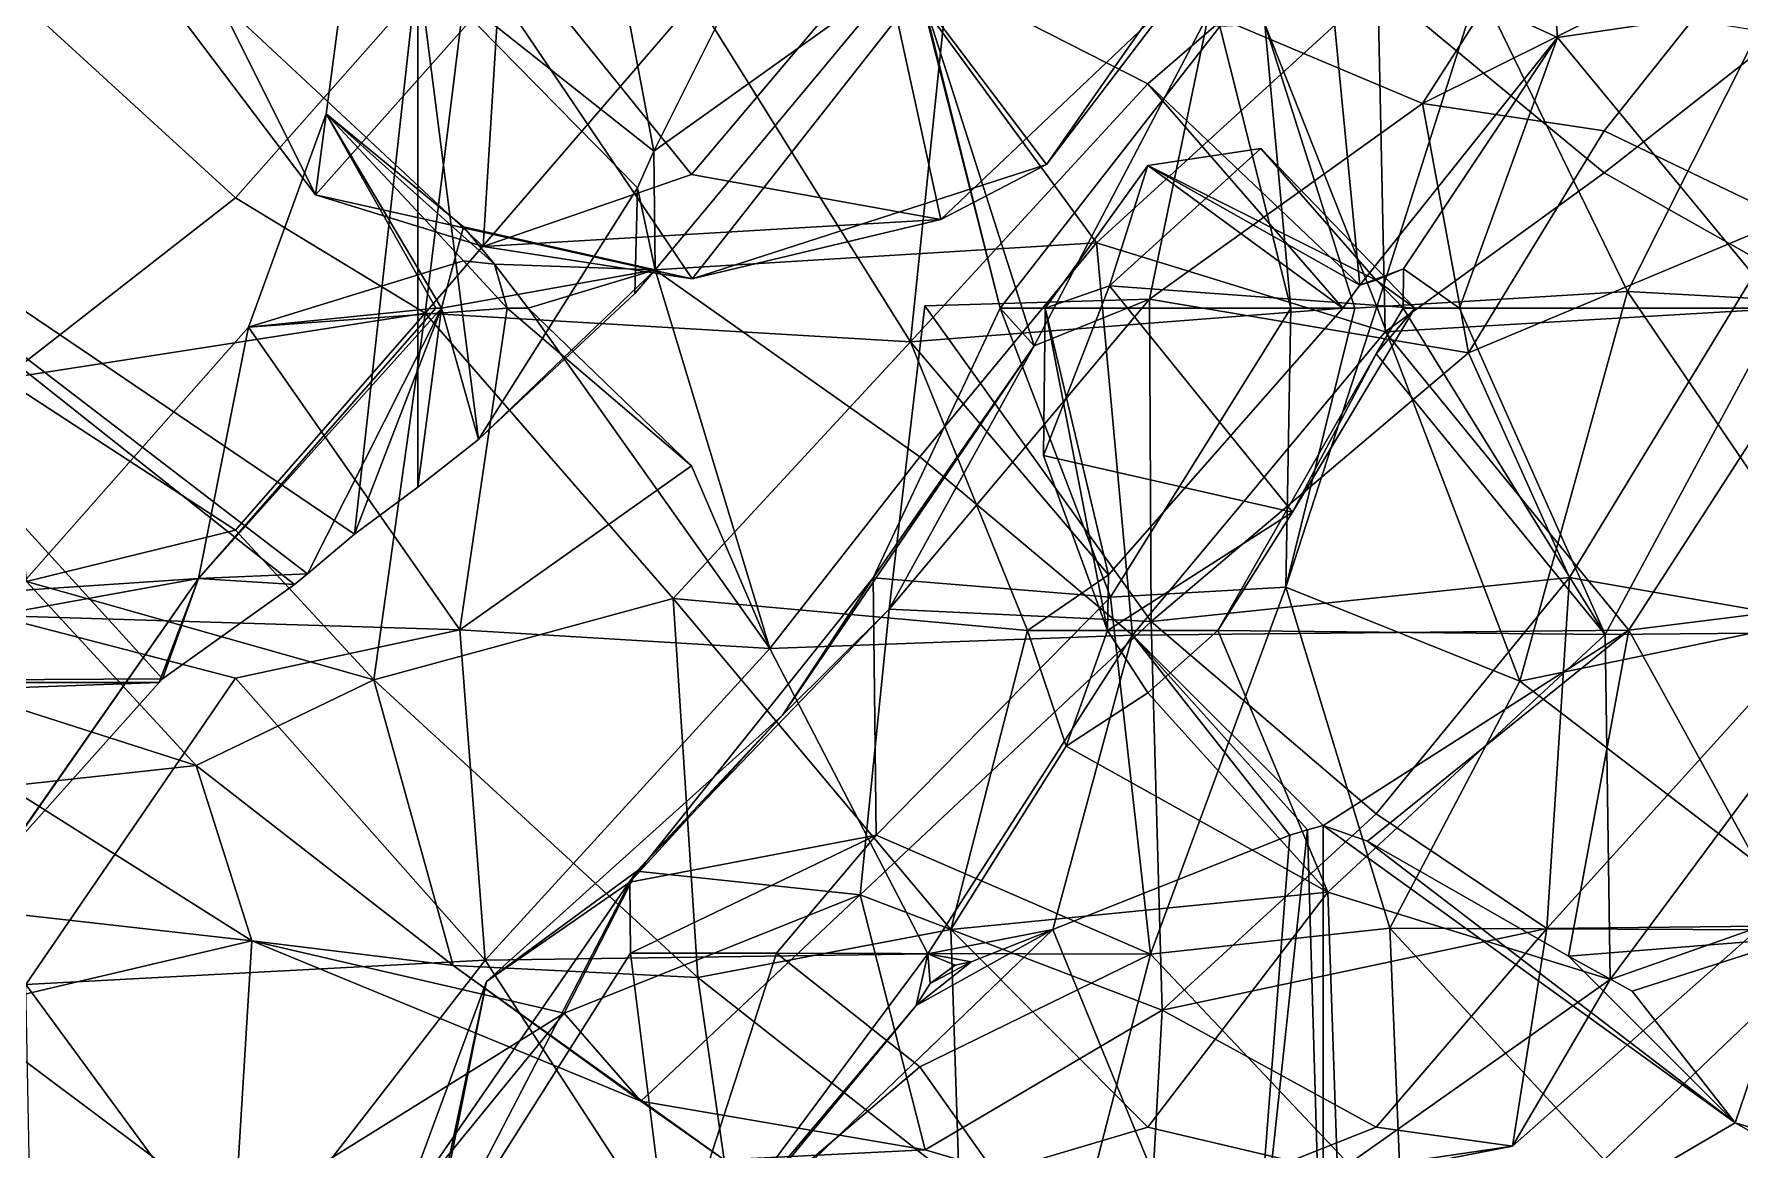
# Model space of a CAD drawing. Extents: x 290034 to 295698, y 4553723 to 4561693.
# Drawn here: x 291748.8 to 291843, y 4554085.2 to 4554146.8 of the extents above; entities that cross this region are included whole.
import ezdxf

# ---------------------------------------------------------------- set-up
doc = ezdxf.new("R2010")
doc.units = 0
doc.layers.add('Au_ppm_Pref_-_0_2', color=7, linetype='CONTINUOUS')

msp = doc.modelspace()

# ---------------------------------------------------------------- linework, layer by layer
at = {"layer": 'Au_ppm_Pref_-_0_2'}
for points in [[(291831.716, 4554162.884, 1824.856), (291820.12, 4554152.58, 1821.036), (291832.935, 4554146.655, 1819.604)], [(291847.033, 4554148.738, 1823.608), (291831.716, 4554162.884, 1824.856), (291832.935, 4554146.655, 1819.604)], [(291764.343, 4554137.962, 1752.101), (291753.039, 4554152.924, 1752.101), (291765.862, 4554149.521, 1755.238)], [(291753.039, 4554152.924, 1752.101), (291764.343, 4554137.962, 1752.101), (291758.948, 4554148.776, 1746.067)], [(291825.487, 4554142.993, 1848.093), (291813.676, 4554147.97, 1853.713), (291832.108, 4554153.326, 1851.541)], [(291825.487, 4554142.993, 1848.093), (291832.108, 4554153.326, 1851.541), (291844.088, 4554152.288, 1846.046)], [(291747.254, 4554149.398, 1812.226), (291759.918, 4554137.792, 1813.524), (291773.005, 4554152.615, 1811.849)], [(291773.609, 4554135.101, 1746.779), (291774.642, 4554152.037, 1742.063), (291758.948, 4554148.776, 1746.067)], [(291759.918, 4554137.792, 1813.524), (291770.406, 4554131.413, 1818.404), (291773.005, 4554152.615, 1811.849)], [(291773.005, 4554152.615, 1811.849), (291770.406, 4554131.413, 1818.404), (291785.346, 4554148.795, 1817.087)], [(291773.609, 4554135.101, 1746.779), (291785.116, 4554139.076, 1742.68), (291774.642, 4554152.037, 1742.063)], [(291795.615, 4554151.539, 1741.885), (291774.642, 4554152.037, 1742.063), (291785.116, 4554139.076, 1742.68)], [(291799.256, 4554149.721, 1821.093), (291810.314, 4554144.081, 1819.247), (291820.12, 4554152.58, 1821.036)], [(291822.024, 4554132.962, 1817.433), (291820.12, 4554152.58, 1821.036), (291810.314, 4554144.081, 1819.247)], [(291822.024, 4554132.962, 1817.433), (291832.935, 4554146.655, 1819.604), (291820.12, 4554152.58, 1821.036)], [(291844.088, 4554152.288, 1846.046), (291835.513, 4554141.497, 1843.866), (291825.487, 4554142.993, 1848.093)], [(291845.649, 4554136.613, 1839.827), (291835.513, 4554141.497, 1843.866), (291844.088, 4554152.288, 1846.046)], [(291798.886, 4554136.6, 1746.585), (291795.615, 4554151.539, 1741.885), (291785.116, 4554139.076, 1742.68)], [(291811.576, 4554148.636, 1745.786), (291795.615, 4554151.539, 1741.885), (291798.886, 4554136.6, 1746.585)], [(291763.178, 4554116.437, 1905.33), (291755.89, 4554111.214, 1903.981), (291720, 4554150.707, 1908.596)], [(291755.89, 4554111.214, 1903.981), (291720, 4554111.022, 1901.744), (291720, 4554150.707, 1908.596)], [(291720, 4554150.707, 1908.596), (291763.892, 4554117.018, 1905.418), (291763.178, 4554116.437, 1905.33)], [(291720, 4554150.707, 1908.596), (291766.504, 4554119.201, 1905.749), (291763.892, 4554117.018, 1905.418)], [(291720, 4554150.707, 1908.596), (291770, 4554150.707, 1909.741), (291766.504, 4554119.201, 1905.749)], [(291770, 4554150.707, 1909.741), (291770, 4554121.81, 1906.153), (291766.504, 4554119.201, 1905.749)], [(291770, 4554150.707, 1909.741), (291773.353, 4554124.444, 1906.465), (291770, 4554121.81, 1906.153)], [(291770, 4554150.707, 1909.741), (291782.13, 4554138.334, 1908.151), (291773.353, 4554124.444, 1906.465)], [(291770, 4554150.707, 1909.741), (291783.028, 4554140.367, 1908.399), (291782.13, 4554138.334, 1908.151)], [(291783.028, 4554140.367, 1908.399), (291770, 4554150.707, 1909.741), (291781.067, 4554150.707, 1909.542)], [(291783.028, 4554140.367, 1908.399), (291781.067, 4554150.707, 1909.542), (291787.122, 4554148.539, 1909.201)], [(291796.644, 4554150.116, 1905.815), (291783.104, 4554133.806, 1906.391), (291783.028, 4554140.367, 1908.399)], [(291796.644, 4554150.116, 1905.815), (291783.028, 4554140.367, 1908.399), (291787.122, 4554148.539, 1909.201)], [(291807.469, 4554135.308, 1903.98), (291783.104, 4554133.806, 1906.391), (291796.644, 4554150.116, 1905.815)], [(291823.017, 4554149.521, 1904.596), (291807.469, 4554135.308, 1903.98), (291796.644, 4554150.116, 1905.815)], [(291747.254, 4554149.398, 1812.226), (291747.119, 4554127.79, 1816.812), (291759.918, 4554137.792, 1813.524)], [(291764.343, 4554137.962, 1752.101), (291765.862, 4554149.521, 1755.238), (291774.367, 4554149.266, 1754.714)], [(291785.15, 4554133.314, 1751.95), (291764.343, 4554137.962, 1752.101), (291774.367, 4554149.266, 1754.714)], [(291785.15, 4554133.314, 1751.95), (291774.367, 4554149.266, 1754.714), (291797.561, 4554149.117, 1754.315)], [(291785.15, 4554133.314, 1751.95), (291797.561, 4554149.117, 1754.315), (291804.71, 4554139.629, 1752.101)], [(291785.346, 4554148.795, 1817.087), (291797.205, 4554129.841, 1819.473), (291799.256, 4554149.721, 1821.093)], [(291797.205, 4554129.841, 1819.473), (291810.314, 4554144.081, 1819.247), (291799.256, 4554149.721, 1821.093)], [(291811.618, 4554149.521, 1752.101), (291804.71, 4554139.629, 1752.101), (291797.561, 4554149.117, 1754.315)], [(291802.16, 4554131.703, 1860.02), (291797.715, 4554149.473, 1859.025), (291797.654, 4554149.435, 1859.009)], [(291802.16, 4554131.703, 1860.02), (291797.654, 4554149.435, 1859.009), (291797.715, 4554149.378, 1858.961)], [(291797.715, 4554149.473, 1859.025), (291802.16, 4554131.703, 1860.02), (291814.291, 4554147.256, 1864.656)], [(291813.676, 4554147.97, 1853.713), (291804.033, 4554129.611, 1853.852), (291797.715, 4554149.378, 1858.961)], [(291802.16, 4554131.703, 1860.02), (291797.715, 4554149.378, 1858.961), (291804.033, 4554129.611, 1853.852)], [(291811.618, 4554149.521, 1752.101), (291811.576, 4554148.636, 1745.786), (291804.71, 4554139.629, 1752.101)], [(291823.017, 4554149.521, 1904.596), (291823.411, 4554130.391, 1900.838), (291807.469, 4554135.308, 1903.98)], [(291822.957, 4554131.776, 1877.033), (291828.6, 4554149.521, 1877.799), (291816.77, 4554147.39, 1871.541)], [(291822.957, 4554131.776, 1877.033), (291836.793, 4554132.623, 1882.318), (291828.6, 4554149.521, 1877.799)], [(291823.017, 4554149.521, 1904.596), (291835.513, 4554139.165, 1904.036), (291823.411, 4554130.391, 1900.838)], [(291823.017, 4554149.521, 1904.596), (291848.68, 4554149.521, 1904.414), (291835.513, 4554139.165, 1904.036)], [(291844.045, 4554147.014, 1884.254), (291828.6, 4554149.521, 1877.799), (291836.793, 4554132.623, 1882.318)], [(291848.68, 4554149.521, 1904.414), (291848.454, 4554131.853, 1902.754), (291835.513, 4554139.165, 1904.036)], [(291773.609, 4554135.101, 1746.779), (291758.948, 4554148.776, 1746.067), (291764.343, 4554137.962, 1752.101)], [(291797.205, 4554129.841, 1819.473), (291785.346, 4554148.795, 1817.087), (291770.406, 4554131.413, 1818.404)], [(291798.886, 4554136.6, 1746.585), (291804.71, 4554139.629, 1752.101), (291811.576, 4554148.636, 1745.786)], [(291804.033, 4554129.611, 1853.852), (291813.676, 4554147.97, 1853.713), (291810.401, 4554132.183, 1847.172)], [(291810.401, 4554132.183, 1847.172), (291813.676, 4554147.97, 1853.713), (291825.487, 4554142.993, 1848.093)], [(291832.935, 4554146.655, 1819.604), (291845.264, 4554131.703, 1818.776), (291847.033, 4554148.738, 1823.608)], [(291802.16, 4554131.703, 1860.02), (291818.214, 4554131.703, 1865.893), (291814.291, 4554147.256, 1864.656)], [(291816.77, 4554147.39, 1871.541), (291814.291, 4554147.256, 1864.656), (291818.214, 4554131.703, 1865.893)], [(291822.957, 4554131.776, 1877.033), (291816.77, 4554147.39, 1871.541), (291821.746, 4554131.703, 1870.887)], [(291816.77, 4554147.39, 1871.541), (291818.214, 4554131.703, 1865.893), (291821.746, 4554131.703, 1870.887)], [(291844.045, 4554147.014, 1884.254), (291836.793, 4554132.623, 1882.318), (291853.667, 4554131.703, 1886.087)], [(291822.024, 4554132.962, 1817.433), (291824.439, 4554133.861, 1817.433), (291832.935, 4554146.655, 1819.604)], [(291832.935, 4554146.655, 1819.604), (291824.439, 4554133.861, 1817.433), (291827.52, 4554131.703, 1817.433)], [(291832.935, 4554146.655, 1819.604), (291827.52, 4554131.703, 1817.433), (291845.264, 4554131.703, 1818.776)], [(291821.073, 4554131.703, 1817.433), (291810.314, 4554144.081, 1819.247), (291797.205, 4554129.841, 1819.473)], [(291821.073, 4554131.703, 1817.433), (291822.024, 4554132.962, 1817.433), (291810.314, 4554144.081, 1819.247)], [(291770.987, 4554131.703, 1900.584), (291764.927, 4554142.436, 1900.584), (291760.646, 4554130.643, 1895.342)], [(291764.927, 4554142.436, 1900.584), (291772.517, 4554134.317, 1899.713), (291760.646, 4554130.643, 1895.342)], [(291774.226, 4554134.12, 1900.584), (291764.927, 4554142.436, 1900.584), (291772.517, 4554136.182, 1902.077)], [(291774.226, 4554134.12, 1900.584), (291772.517, 4554134.317, 1899.713), (291764.927, 4554142.436, 1900.584)], [(291770.987, 4554131.703, 1900.584), (291771.294, 4554131.703, 1901.16), (291764.927, 4554142.436, 1900.584)], [(291764.927, 4554142.436, 1900.584), (291771.294, 4554131.703, 1901.16), (291772.517, 4554136.182, 1902.077)], [(291825.487, 4554142.993, 1848.093), (291828.029, 4554129.232, 1841.937), (291810.401, 4554132.183, 1847.172)], [(291828.029, 4554129.232, 1841.937), (291825.487, 4554142.993, 1848.093), (291835.513, 4554141.497, 1843.866)], [(291845.649, 4554136.613, 1839.827), (291828.029, 4554129.232, 1841.937), (291835.513, 4554141.497, 1843.866)], [(291810.314, 4554139.571, 1814.117), (291808.196, 4554132.921, 1810.085), (291816.547, 4554140.517, 1811.494)], [(291825.052, 4554131.703, 1811.494), (291816.547, 4554140.517, 1811.494), (291808.196, 4554132.921, 1810.085)], [(291810.314, 4554139.571, 1814.117), (291816.547, 4554140.517, 1811.494), (291822.914, 4554133.235, 1816.923)], [(291825.052, 4554131.703, 1811.494), (291822.914, 4554133.235, 1816.923), (291816.547, 4554140.517, 1811.494)], [(291783.028, 4554140.367, 1908.399), (291783.104, 4554133.806, 1906.391), (291782.13, 4554138.334, 1908.151)], [(291798.886, 4554136.6, 1746.585), (291785.15, 4554133.314, 1751.95), (291804.71, 4554139.629, 1752.101)], [(291821.073, 4554131.703, 1817.433), (291804.637, 4554131.703, 1814.17), (291810.314, 4554139.571, 1814.117)], [(291804.637, 4554131.703, 1814.17), (291808.196, 4554132.921, 1810.085), (291810.314, 4554139.571, 1814.117)], [(291821.073, 4554131.703, 1817.433), (291810.314, 4554139.571, 1814.117), (291822.024, 4554132.962, 1817.433)], [(291810.314, 4554139.571, 1814.117), (291822.914, 4554133.235, 1816.923), (291822.024, 4554132.962, 1817.433)], [(291773.609, 4554135.101, 1746.779), (291798.886, 4554136.6, 1746.585), (291785.116, 4554139.076, 1742.68)], [(291848.454, 4554131.853, 1902.754), (291823.411, 4554130.391, 1900.838), (291835.513, 4554139.165, 1904.036)], [(291759.918, 4554137.792, 1813.524), (291747.119, 4554127.79, 1816.812), (291770.406, 4554131.413, 1818.404)], [(291773.609, 4554135.101, 1746.779), (291764.343, 4554137.962, 1752.101), (291785.15, 4554133.314, 1751.95)], [(291773.353, 4554124.444, 1906.465), (291782.13, 4554138.334, 1908.151), (291781.969, 4554132.509, 1907.428)], [(291782.13, 4554138.334, 1908.151), (291783.104, 4554133.806, 1906.391), (291781.969, 4554132.509, 1907.428)], [(291833.598, 4554116.814, 1839.312), (291828.029, 4554129.232, 1841.937), (291845.649, 4554136.613, 1839.827)], [(291833.598, 4554116.814, 1839.312), (291845.649, 4554136.613, 1839.827), (291847.667, 4554114.366, 1835.092)], [(291772.517, 4554136.182, 1902.077), (291771.294, 4554131.703, 1901.16), (291783.104, 4554133.806, 1906.391)], [(291783.104, 4554133.806, 1906.391), (291774.226, 4554134.12, 1900.584), (291772.517, 4554136.182, 1902.077)], [(291798.886, 4554136.6, 1746.585), (291773.609, 4554135.101, 1746.779), (291785.15, 4554133.314, 1751.95)], [(291807.469, 4554135.308, 1903.98), (291797.715, 4554123.489, 1903.322), (291783.104, 4554133.806, 1906.391)], [(291809.456, 4554113.629, 1899.857), (291797.715, 4554123.489, 1903.322), (291807.469, 4554135.308, 1903.98)], [(291807.469, 4554135.308, 1903.98), (291823.411, 4554130.391, 1900.838), (291809.456, 4554113.629, 1899.857)], [(291772.517, 4554134.317, 1899.713), (291774.931, 4554131.703, 1899.446), (291760.646, 4554130.643, 1895.342)], [(291783.104, 4554133.806, 1906.391), (291771.294, 4554131.703, 1901.16), (291773.353, 4554124.444, 1906.465)], [(291774.226, 4554134.12, 1900.584), (291774.931, 4554131.703, 1899.446), (291772.517, 4554134.317, 1899.713)], [(291783.104, 4554133.806, 1906.391), (291773.353, 4554124.444, 1906.465), (291781.969, 4554132.509, 1907.428)], [(291776.087, 4554131.703, 1900.584), (291774.226, 4554134.12, 1900.584), (291783.104, 4554133.806, 1906.391)], [(291774.226, 4554134.12, 1900.584), (291776.087, 4554131.703, 1900.584), (291774.931, 4554131.703, 1899.446)], [(291789.439, 4554112.9, 1899.663), (291776.087, 4554131.703, 1900.584), (291783.104, 4554133.806, 1906.391)], [(291789.439, 4554112.9, 1899.663), (291783.104, 4554133.806, 1906.391), (291797.715, 4554123.489, 1903.322)], [(291822.024, 4554132.962, 1817.433), (291822.914, 4554133.235, 1816.923), (291824.439, 4554133.861, 1817.433)], [(291824.439, 4554133.861, 1817.433), (291822.914, 4554133.235, 1816.923), (291824.416, 4554131.703, 1816.725)], [(291824.439, 4554133.861, 1817.433), (291824.416, 4554131.703, 1816.725), (291827.52, 4554131.703, 1817.433)], [(291804.637, 4554131.703, 1814.17), (291804.553, 4554123.556, 1811.494), (291808.196, 4554132.921, 1810.085)], [(291804.553, 4554123.556, 1811.494), (291818.293, 4554120.42, 1811.494), (291808.196, 4554132.921, 1810.085)], [(291818.293, 4554120.42, 1811.494), (291825.052, 4554131.703, 1811.494), (291808.196, 4554132.921, 1810.085)], [(291825.052, 4554131.703, 1811.494), (291824.416, 4554131.703, 1816.725), (291822.914, 4554133.235, 1816.923)], [(291797.989, 4554131.826, 1841.161), (291796.027, 4554115.065, 1847.446), (291810.401, 4554132.183, 1847.172)], [(291804.033, 4554129.611, 1853.852), (291810.401, 4554132.183, 1847.172), (291796.027, 4554115.065, 1847.446)], [(291797.989, 4554131.826, 1841.161), (291810.401, 4554132.183, 1847.172), (291810.489, 4554114.388, 1840.578)], [(291810.489, 4554114.388, 1840.578), (291810.401, 4554132.183, 1847.172), (291828.029, 4554129.232, 1841.937)], [(291822.957, 4554131.776, 1877.033), (291830.858, 4554111.088, 1878.401), (291836.793, 4554132.623, 1882.318)], [(291830.858, 4554111.088, 1878.401), (291848.913, 4554114.831, 1882.102), (291836.793, 4554132.623, 1882.318)], [(291853.667, 4554131.703, 1886.087), (291836.793, 4554132.623, 1882.318), (291848.913, 4554114.831, 1882.102)], [(291770.406, 4554131.413, 1818.404), (291747.119, 4554127.79, 1816.812), (291759.918, 4554119.422, 1819.279)], [(291771.294, 4554131.703, 1901.16), (291757.873, 4554116.769, 1901.731), (291763.892, 4554117.018, 1905.418)], [(291771.294, 4554131.703, 1901.16), (291770.987, 4554131.703, 1900.584), (291757.873, 4554116.769, 1901.731)], [(291757.873, 4554116.769, 1901.731), (291770.987, 4554131.703, 1900.584), (291760.646, 4554130.643, 1895.342)], [(291770.406, 4554131.413, 1818.404), (291759.918, 4554119.422, 1819.279), (291767.57, 4554111.167, 1822.262)], [(291774.931, 4554131.703, 1899.446), (291772.321, 4554113.923, 1894.993), (291760.646, 4554130.643, 1895.342)], [(291771.294, 4554131.703, 1901.16), (291763.892, 4554117.018, 1905.418), (291766.504, 4554119.201, 1905.749)], [(291770, 4554121.81, 1906.153), (291771.294, 4554131.703, 1901.16), (291766.504, 4554119.201, 1905.749)], [(291770.406, 4554131.413, 1818.404), (291767.57, 4554111.167, 1822.262), (291784.1, 4554115.647, 1819.334)], [(291773.353, 4554124.444, 1906.465), (291771.294, 4554131.703, 1901.16), (291770, 4554121.81, 1906.153)], [(291797.205, 4554129.841, 1819.473), (291770.406, 4554131.413, 1818.404), (291784.1, 4554115.647, 1819.334)], [(291785.116, 4554122.977, 1897.553), (291772.321, 4554113.923, 1894.993), (291774.931, 4554131.703, 1899.446)], [(291785.116, 4554122.977, 1897.553), (291774.931, 4554131.703, 1899.446), (291776.087, 4554131.703, 1900.584)], [(291785.116, 4554122.977, 1897.553), (291776.087, 4554131.703, 1900.584), (291789.439, 4554112.9, 1899.663)], [(291808.247, 4554115.735, 1865.547), (291802.16, 4554131.703, 1860.02), (291795.133, 4554116.805, 1858.629)], [(291802.16, 4554131.703, 1860.02), (291804.033, 4554129.611, 1853.852), (291795.133, 4554116.805, 1858.629)], [(291797.989, 4554131.826, 1841.161), (291810.489, 4554114.388, 1840.578), (291796.027, 4554115.065, 1847.446)], [(291821.073, 4554131.703, 1817.433), (291797.205, 4554129.841, 1819.473), (291808.133, 4554116.971, 1817.433)], [(291808.247, 4554115.735, 1865.547), (291818.214, 4554131.703, 1865.893), (291802.16, 4554131.703, 1860.02)], [(291804.637, 4554131.703, 1814.17), (291808.084, 4554113.885, 1816.382), (291804.553, 4554123.556, 1811.494)], [(291804.637, 4554131.703, 1814.17), (291808.133, 4554116.971, 1817.433), (291808.084, 4554113.885, 1816.382)], [(291808.133, 4554116.971, 1817.433), (291804.637, 4554131.703, 1814.17), (291821.073, 4554131.703, 1817.433)], [(291808.247, 4554115.735, 1865.547), (291817.932, 4554116.285, 1871.383), (291818.214, 4554131.703, 1865.893)], [(291830.858, 4554111.088, 1878.401), (291822.957, 4554131.776, 1877.033), (291817.932, 4554116.285, 1871.383)], [(291822.957, 4554131.776, 1877.033), (291821.746, 4554131.703, 1870.887), (291817.932, 4554116.285, 1871.383)], [(291817.932, 4554116.285, 1871.383), (291821.746, 4554131.703, 1870.887), (291818.214, 4554131.703, 1865.893)], [(291825.052, 4554131.703, 1811.494), (291818.293, 4554120.42, 1811.494), (291822.914, 4554129.167, 1816.588)], [(291825.052, 4554131.703, 1811.494), (291822.914, 4554129.167, 1816.588), (291824.416, 4554131.703, 1816.725)], [(291824.416, 4554131.703, 1816.725), (291822.914, 4554129.167, 1816.588), (291835.564, 4554113.672, 1817.268)], [(291848.454, 4554131.853, 1902.754), (291836.881, 4554113.903, 1900.452), (291823.411, 4554130.391, 1900.838)], [(291827.52, 4554131.703, 1817.433), (291824.416, 4554131.703, 1816.725), (291835.564, 4554113.672, 1817.268)], [(291827.52, 4554131.703, 1817.433), (291835.564, 4554113.672, 1817.268), (291845.264, 4554131.703, 1818.776)], [(291835.564, 4554113.672, 1817.268), (291850.085, 4554113.796, 1823.33), (291845.264, 4554131.703, 1818.776)], [(291848.454, 4554131.853, 1902.754), (291858.94, 4554116.672, 1902.348), (291836.881, 4554113.903, 1900.452)], [(291746.575, 4554114.72, 1893.783), (291757.873, 4554116.769, 1901.731), (291760.646, 4554130.643, 1895.342)], [(291772.321, 4554113.923, 1894.993), (291746.575, 4554114.72, 1893.783), (291760.646, 4554130.643, 1895.342)], [(291836.881, 4554113.903, 1900.452), (291809.456, 4554113.629, 1899.857), (291823.411, 4554130.391, 1900.838)], [(291797.205, 4554129.841, 1819.473), (291784.1, 4554115.647, 1819.334), (291803.669, 4554113.885, 1817.433)], [(291795.133, 4554116.805, 1858.629), (291804.033, 4554129.611, 1853.852), (291790.134, 4554109.206, 1853.939)], [(291790.134, 4554109.206, 1853.939), (291804.033, 4554129.611, 1853.852), (291796.027, 4554115.065, 1847.446)], [(291797.205, 4554129.841, 1819.473), (291803.669, 4554113.885, 1817.433), (291808.133, 4554116.971, 1817.433)], [(291810.489, 4554114.388, 1840.578), (291828.029, 4554129.232, 1841.937), (291833.598, 4554116.814, 1839.312)], [(291818.293, 4554120.42, 1811.494), (291814.17, 4554113.885, 1815.616), (291822.914, 4554129.167, 1816.588)], [(291814.17, 4554113.885, 1815.616), (291835.564, 4554113.672, 1817.268), (291822.914, 4554129.167, 1816.588)], [(291748.381, 4554116.587, 1823.99), (291759.918, 4554119.422, 1819.279), (291747.119, 4554127.79, 1816.812)], [(291789.439, 4554112.9, 1899.663), (291797.715, 4554123.489, 1903.322), (291809.456, 4554113.629, 1899.857)], [(291818.293, 4554120.42, 1811.494), (291804.553, 4554123.556, 1811.494), (291808.084, 4554113.885, 1816.382)], [(291785.116, 4554122.977, 1897.553), (291789.439, 4554112.9, 1899.663), (291772.321, 4554113.923, 1894.993)], [(291818.293, 4554120.42, 1811.494), (291808.084, 4554113.885, 1816.382), (291814.17, 4554113.885, 1815.616)], [(291748.381, 4554116.587, 1823.99), (291767.57, 4554111.167, 1822.262), (291759.918, 4554119.422, 1819.279)], [(291763.892, 4554117.018, 1905.418), (291757.873, 4554116.769, 1901.731), (291763.178, 4554116.437, 1905.33)], [(291808.133, 4554116.971, 1817.433), (291803.669, 4554113.885, 1817.433), (291808.084, 4554113.885, 1816.382)], [(291734.464, 4554115.197, 1900.638), (291757.873, 4554116.769, 1901.731), (291746.575, 4554114.72, 1893.783)], [(291757.873, 4554116.769, 1901.731), (291734.464, 4554115.197, 1900.638), (291747.318, 4554101.646, 1902.443)], [(291748.381, 4554116.587, 1823.99), (291734.705, 4554113.82, 1829.286), (291757.745, 4554106.424, 1827.849)], [(291757.873, 4554116.769, 1901.731), (291747.318, 4554101.646, 1902.443), (291747.345, 4554101.659, 1902.46)], [(291755.706, 4554111.022, 1903.936), (291757.873, 4554116.769, 1901.731), (291747.345, 4554101.659, 1902.46)], [(291748.381, 4554116.587, 1823.99), (291757.745, 4554106.424, 1827.849), (291767.57, 4554111.167, 1822.262)], [(291755.89, 4554111.214, 1903.981), (291757.873, 4554116.769, 1901.731), (291755.706, 4554111.022, 1903.936)], [(291763.178, 4554116.437, 1905.33), (291757.873, 4554116.769, 1901.731), (291755.89, 4554111.214, 1903.981)], [(291781.703, 4554099.994, 1859.759), (291795.314, 4554102.584, 1865.988), (291795.133, 4554116.805, 1858.629)], [(291790.134, 4554109.206, 1853.939), (291781.703, 4554099.994, 1859.759), (291795.133, 4554116.805, 1858.629)], [(291808.247, 4554115.735, 1865.547), (291795.133, 4554116.805, 1858.629), (291795.314, 4554102.584, 1865.988)], [(291808.247, 4554115.735, 1865.547), (291810.45, 4554096.011, 1871.007), (291817.932, 4554116.285, 1871.383)], [(291810.45, 4554096.011, 1871.007), (291823.68, 4554097.443, 1876.335), (291817.932, 4554116.285, 1871.383)], [(291810.489, 4554114.388, 1840.578), (291833.598, 4554116.814, 1839.312), (291822.914, 4554103.761, 1838.626)], [(291817.932, 4554116.285, 1871.383), (291823.68, 4554097.443, 1876.335), (291830.858, 4554111.088, 1878.401)], [(291832.349, 4554097.433, 1834.691), (291822.914, 4554103.761, 1838.626), (291833.598, 4554116.814, 1839.312)], [(291847.667, 4554114.366, 1835.092), (291832.349, 4554097.433, 1834.691), (291833.598, 4554116.814, 1839.312)], [(291858.94, 4554116.672, 1902.348), (291846.22, 4554096.917, 1903.033), (291836.881, 4554113.903, 1900.452)], [(291784.1, 4554115.647, 1819.334), (291767.57, 4554111.167, 1822.262), (291785.457, 4554094.713, 1822.775)], [(291790.134, 4554109.206, 1853.939), (291796.027, 4554115.065, 1847.446), (291782.092, 4554100.599, 1847.166)], [(291782.092, 4554100.599, 1847.166), (291796.027, 4554115.065, 1847.446), (291794.416, 4554099.288, 1839.936)], [(291803.669, 4554113.885, 1817.433), (291784.1, 4554115.647, 1819.334), (291799.433, 4554097.368, 1818.677)], [(291799.433, 4554097.368, 1818.677), (291784.1, 4554115.647, 1819.334), (291785.457, 4554094.713, 1822.775)], [(291796.027, 4554115.065, 1847.446), (291810.489, 4554114.388, 1840.578), (291794.416, 4554099.288, 1839.936)], [(291808.247, 4554115.735, 1865.547), (291795.314, 4554102.584, 1865.988), (291810.45, 4554096.011, 1871.007)], [(291746.575, 4554114.72, 1893.783), (291759.918, 4554111.254, 1899.707), (291748.337, 4554094.337, 1899.527)], [(291759.918, 4554111.254, 1899.707), (291746.575, 4554114.72, 1893.783), (291772.321, 4554113.923, 1894.993)], [(291811.098, 4554092.913, 1836.903), (291794.416, 4554099.288, 1839.936), (291810.489, 4554114.388, 1840.578)], [(291810.489, 4554114.388, 1840.578), (291822.914, 4554103.761, 1838.626), (291811.098, 4554092.913, 1836.903)], [(291848.786, 4554097.329, 1875.694), (291848.913, 4554114.831, 1882.102), (291830.858, 4554111.088, 1878.401)], [(291832.349, 4554097.433, 1834.691), (291847.667, 4554114.366, 1835.092), (291844.206, 4554097.546, 1829.312)], [(291734.705, 4554113.82, 1829.286), (291747.318, 4554105.291, 1832.387), (291757.745, 4554106.424, 1827.849)], [(291773.721, 4554095.682, 1900.318), (291759.918, 4554111.254, 1899.707), (291772.321, 4554113.923, 1894.993)], [(291789.439, 4554112.9, 1899.663), (291773.721, 4554095.682, 1900.318), (291772.321, 4554113.923, 1894.993)], [(291789.439, 4554112.9, 1899.663), (291809.456, 4554113.629, 1899.857), (291798.168, 4554096.03, 1902.835)], [(291809.456, 4554113.629, 1899.857), (291805.058, 4554097.37, 1903.004), (291798.168, 4554096.03, 1902.835)], [(291803.669, 4554113.885, 1817.433), (291799.433, 4554097.368, 1818.677), (291805.793, 4554107.492, 1817.433)], [(291803.669, 4554113.885, 1817.433), (291805.793, 4554107.492, 1817.433), (291808.084, 4554113.885, 1816.382)], [(291809.456, 4554113.629, 1899.857), (291818.146, 4554102.588, 1902.762), (291805.058, 4554097.37, 1903.004)], [(291805.793, 4554107.492, 1817.433), (291810.314, 4554110.446, 1816.287), (291808.084, 4554113.885, 1816.382)], [(291814.17, 4554113.885, 1815.616), (291808.084, 4554113.885, 1816.382), (291810.314, 4554110.446, 1816.287)], [(291809.456, 4554113.629, 1899.857), (291836.881, 4554113.903, 1900.452), (291820, 4554103.119, 1902.677)], [(291818.146, 4554102.588, 1902.762), (291809.456, 4554113.629, 1899.857), (291819.123, 4554102.868, 1902.717)], [(291819.123, 4554102.868, 1902.717), (291809.456, 4554113.629, 1899.857), (291820, 4554103.119, 1902.677)], [(291820.245, 4554099.441, 1817.933), (291814.17, 4554113.885, 1815.616), (291810.314, 4554110.446, 1816.287)], [(291814.17, 4554113.885, 1815.616), (291820.245, 4554099.441, 1817.933), (291835.564, 4554113.672, 1817.268)], [(291820, 4554103.119, 1902.677), (291836.881, 4554113.903, 1900.452), (291822.435, 4554102.255, 1902.946)], [(291835.564, 4554113.672, 1817.268), (291820.245, 4554099.441, 1817.933), (291835.844, 4554094.6, 1823.173)], [(291836.881, 4554113.903, 1900.452), (291833.54, 4554095.9, 1903.589), (291822.435, 4554102.255, 1902.946)], [(291833.54, 4554095.9, 1903.589), (291836.881, 4554113.903, 1900.452), (291846.22, 4554096.917, 1903.033)], [(291835.564, 4554113.672, 1817.268), (291835.844, 4554094.6, 1823.173), (291850.085, 4554113.796, 1823.33)], [(291844.206, 4554097.546, 1829.312), (291850.085, 4554113.796, 1823.33), (291835.844, 4554094.6, 1823.173)], [(291789.439, 4554112.9, 1899.663), (291798.168, 4554096.03, 1902.835), (291773.721, 4554095.682, 1900.318)], [(291755.89, 4554111.214, 1903.981), (291755.706, 4554111.022, 1903.936), (291720, 4554111.022, 1901.744)], [(291773.721, 4554095.682, 1900.318), (291748.337, 4554094.337, 1899.527), (291759.918, 4554111.254, 1899.707)], [(291720, 4554111.022, 1901.744), (291755.706, 4554111.022, 1903.936), (291734.208, 4554110.249, 1902.537)], [(291734.208, 4554110.249, 1902.537), (291755.706, 4554111.022, 1903.936), (291747.345, 4554101.659, 1902.46)], [(291757.745, 4554106.424, 1827.849), (291771.954, 4554095.373, 1829.553), (291767.57, 4554111.167, 1822.262)], [(291767.57, 4554111.167, 1822.262), (291771.954, 4554095.373, 1829.553), (291785.457, 4554094.713, 1822.775)], [(291805.793, 4554107.492, 1817.433), (291820.245, 4554099.441, 1817.933), (291810.314, 4554110.446, 1816.287)], [(291848.786, 4554097.329, 1875.694), (291830.858, 4554111.088, 1878.401), (291823.68, 4554097.443, 1876.335)], [(291781.703, 4554099.994, 1859.759), (291790.134, 4554109.206, 1853.939), (291773.794, 4554094.495, 1852.88)], [(291790.134, 4554109.206, 1853.939), (291782.092, 4554100.599, 1847.166), (291773.794, 4554094.495, 1852.88)], [(291820.245, 4554099.441, 1817.933), (291805.793, 4554107.492, 1817.433), (291799.433, 4554097.368, 1818.677)], [(291757.745, 4554106.424, 1827.849), (291747.318, 4554105.291, 1832.387), (291760.831, 4554096.75, 1835.52)], [(291757.745, 4554106.424, 1827.849), (291760.831, 4554096.75, 1835.52), (291771.954, 4554095.373, 1829.553)], [(291747.318, 4554105.291, 1832.387), (291734.231, 4554099.75, 1835.98), (291760.831, 4554096.75, 1835.52)], [(291832.349, 4554097.433, 1834.691), (291811.098, 4554092.913, 1836.903), (291822.914, 4554103.761, 1838.626)], [(291815.733, 4554071.337, 1895.47), (291818.146, 4554102.588, 1902.762), (291819.123, 4554102.868, 1902.717)], [(291815.733, 4554071.337, 1895.47), (291819.123, 4554102.868, 1902.717), (291820, 4554073.365, 1895.47)], [(291819.123, 4554102.868, 1902.717), (291820, 4554103.119, 1902.677), (291820, 4554073.365, 1895.47)], [(291842.745, 4554086.686, 1903.167), (291820, 4554103.119, 1902.677), (291822.435, 4554102.255, 1902.946)], [(291820, 4554073.365, 1895.47), (291820, 4554103.119, 1902.677), (291842.745, 4554086.686, 1903.167)], [(291781.703, 4554099.994, 1859.759), (291781.741, 4554096.067, 1863.493), (291795.314, 4554102.584, 1865.988)], [(291781.741, 4554096.067, 1863.493), (291789.797, 4554096.067, 1868.681), (291795.314, 4554102.584, 1865.988)], [(291795.314, 4554102.584, 1865.988), (291789.797, 4554096.067, 1868.681), (291810.45, 4554096.011, 1871.007)], [(291805.058, 4554097.37, 1903.004), (291818.146, 4554102.588, 1902.762), (291815.733, 4554071.337, 1895.47)], [(291842.745, 4554086.686, 1903.167), (291822.435, 4554102.255, 1902.946), (291833.54, 4554095.9, 1903.589)], [(291769.051, 4554081.708, 1846.785), (291773.794, 4554094.495, 1852.88), (291782.092, 4554100.599, 1847.166)], [(291782.092, 4554100.599, 1847.166), (291778.081, 4554092.757, 1841.309), (291769.051, 4554081.708, 1846.785)], [(291781.741, 4554096.067, 1863.493), (291781.703, 4554099.994, 1859.759), (291770.296, 4554077.956, 1859.547)], [(291781.703, 4554099.994, 1859.759), (291773.794, 4554094.495, 1852.88), (291770.296, 4554077.956, 1859.547)], [(291782.092, 4554100.599, 1847.166), (291794.416, 4554099.288, 1839.936), (291778.081, 4554092.757, 1841.309)], [(291734.231, 4554099.75, 1835.98), (291744.51, 4554092.915, 1838.816), (291760.831, 4554096.75, 1835.52)], [(291782.305, 4554087.892, 1836.651), (291778.081, 4554092.757, 1841.309), (291794.416, 4554099.288, 1839.936)], [(291782.305, 4554087.892, 1836.651), (291794.416, 4554099.288, 1839.936), (291798.017, 4554085.2, 1834.717)], [(291794.416, 4554099.288, 1839.936), (291811.098, 4554092.913, 1836.903), (291798.017, 4554085.2, 1834.717)], [(291799.433, 4554097.368, 1818.677), (291810.314, 4554086.451, 1820.167), (291820.245, 4554099.441, 1817.933)], [(291820.245, 4554099.441, 1817.933), (291810.314, 4554086.451, 1820.167), (291820.782, 4554083.981, 1824.278)], [(291820.245, 4554099.441, 1817.933), (291820.782, 4554083.981, 1824.278), (291835.844, 4554094.6, 1823.173)], [(291785.22, 4554078.275, 1900.663), (291797.511, 4554093.173, 1902.856), (291805.058, 4554097.37, 1903.004)], [(291815.733, 4554071.337, 1895.47), (291785.22, 4554078.275, 1900.663), (291805.058, 4554097.37, 1903.004)], [(291799.433, 4554097.368, 1818.677), (291785.457, 4554094.713, 1822.775), (291799.891, 4554083.364, 1824.052)], [(291800.559, 4554095.592, 1903.091), (291805.058, 4554097.37, 1903.004), (291797.511, 4554093.173, 1902.856)], [(291800.559, 4554095.592, 1903.091), (291798.168, 4554096.03, 1902.835), (291805.058, 4554097.37, 1903.004)], [(291799.433, 4554097.368, 1818.677), (291799.891, 4554083.364, 1824.052), (291810.314, 4554086.451, 1820.167)], [(291824.331, 4554081.306, 1869.16), (291823.68, 4554097.443, 1876.335), (291810.45, 4554096.011, 1871.007)], [(291822.914, 4554086.451, 1832.518), (291811.098, 4554092.913, 1836.903), (291832.349, 4554097.433, 1834.691)], [(291822.914, 4554086.451, 1832.518), (291832.349, 4554097.433, 1834.691), (291830.457, 4554085.4, 1829.312)], [(291835.513, 4554084.642, 1874.696), (291823.68, 4554097.443, 1876.335), (291824.331, 4554081.306, 1869.16)], [(291835.513, 4554084.642, 1874.696), (291848.786, 4554097.329, 1875.694), (291823.68, 4554097.443, 1876.335)], [(291844.206, 4554097.546, 1829.312), (291830.457, 4554085.4, 1829.312), (291832.349, 4554097.433, 1834.691)], [(291830.457, 4554085.4, 1829.312), (291844.206, 4554097.546, 1829.312), (291835.844, 4554094.6, 1823.173)], [(291835.513, 4554084.642, 1874.696), (291843.272, 4554078.249, 1872.435), (291848.786, 4554097.329, 1875.694)], [(291759.895, 4554081.414, 1841.738), (291760.831, 4554096.75, 1835.52), (291744.51, 4554092.915, 1838.816)], [(291759.895, 4554081.414, 1841.738), (291778.081, 4554092.757, 1841.309), (291760.831, 4554096.75, 1835.52)], [(291760.831, 4554096.75, 1835.52), (291778.081, 4554092.757, 1841.309), (291782.305, 4554087.892, 1836.651)], [(291760.831, 4554096.75, 1835.52), (291782.305, 4554087.892, 1836.651), (291771.954, 4554095.373, 1829.553)], [(291833.54, 4554095.9, 1903.589), (291846.22, 4554096.917, 1903.033), (291837.056, 4554093.958, 1903.81)], [(291837.056, 4554093.958, 1903.81), (291846.22, 4554096.917, 1903.033), (291842.745, 4554086.686, 1903.167)], [(291842.745, 4554086.686, 1903.167), (291846.22, 4554096.917, 1903.033), (291848.544, 4554084.983, 1903.894)], [(291760.175, 4554078.209, 1899.092), (291748.337, 4554094.337, 1899.527), (291773.721, 4554095.682, 1900.318)], [(291773.721, 4554095.682, 1900.318), (291784.997, 4554078.32, 1900.602), (291760.175, 4554078.209, 1899.092)], [(291781.741, 4554096.067, 1863.493), (291770.296, 4554077.956, 1859.547), (291783.992, 4554078.081, 1865.785)], [(291782.305, 4554087.892, 1836.651), (291786.913, 4554084.65, 1830.598), (291771.954, 4554095.373, 1829.553)], [(291785.457, 4554094.713, 1822.775), (291771.954, 4554095.373, 1829.553), (291786.913, 4554084.65, 1830.598)], [(291773.721, 4554095.682, 1900.318), (291798.168, 4554096.03, 1902.835), (291784.997, 4554078.32, 1900.602)], [(291783.992, 4554078.081, 1865.785), (291789.797, 4554096.067, 1868.681), (291781.741, 4554096.067, 1863.493)], [(291783.992, 4554078.081, 1865.785), (291797.715, 4554089.792, 1867.04), (291789.797, 4554096.067, 1868.681)], [(291798.168, 4554096.03, 1902.835), (291797.511, 4554093.173, 1902.856), (291784.997, 4554078.32, 1900.602)], [(291789.797, 4554096.067, 1868.681), (291797.715, 4554089.792, 1867.04), (291810.45, 4554096.011, 1871.007)], [(291798.168, 4554096.03, 1902.835), (291798.29, 4554094.384, 1902.977), (291797.511, 4554093.173, 1902.856)], [(291798.29, 4554094.384, 1902.977), (291800.559, 4554095.592, 1903.091), (291797.511, 4554093.173, 1902.856)], [(291805.872, 4554078.249, 1867.042), (291810.45, 4554096.011, 1871.007), (291797.715, 4554089.792, 1867.04)], [(291798.168, 4554096.03, 1902.835), (291799.664, 4554095.393, 1903.075), (291798.29, 4554094.384, 1902.977)], [(291799.664, 4554095.393, 1903.075), (291798.168, 4554096.03, 1902.835), (291800.559, 4554095.592, 1903.091)], [(291798.29, 4554094.384, 1902.977), (291799.664, 4554095.393, 1903.075), (291800.559, 4554095.592, 1903.091)], [(291805.872, 4554078.249, 1867.042), (291824.331, 4554081.306, 1869.16), (291810.45, 4554096.011, 1871.007)], [(291842.745, 4554086.686, 1903.167), (291833.54, 4554095.9, 1903.589), (291837.056, 4554093.958, 1903.81)], [(291748.663, 4554078.23, 1898.959), (291748.337, 4554094.337, 1899.527), (291760.175, 4554078.209, 1899.092)], [(291770.535, 4554078.249, 1853.069), (291773.794, 4554094.495, 1852.88), (291769.051, 4554081.708, 1846.785)], [(291770.296, 4554077.956, 1859.547), (291773.794, 4554094.495, 1852.88), (291770.535, 4554078.249, 1853.069)], [(291799.891, 4554083.364, 1824.052), (291785.457, 4554094.713, 1822.775), (291786.913, 4554084.65, 1830.598)], [(291820.782, 4554083.981, 1824.278), (291830.457, 4554085.4, 1829.312), (291835.844, 4554094.6, 1823.173)], [(291734.697, 4554078.225, 1841.257), (291759.895, 4554081.414, 1841.738), (291744.51, 4554092.915, 1838.816)], [(291769.051, 4554081.708, 1846.785), (291778.081, 4554092.757, 1841.309), (291759.895, 4554081.414, 1841.738)], [(291797.511, 4554093.173, 1902.856), (291785.22, 4554078.275, 1900.663), (291784.997, 4554078.32, 1900.602)], [(291798.017, 4554085.2, 1834.717), (291811.098, 4554092.913, 1836.903), (291810.477, 4554081.52, 1829.406)], [(291810.477, 4554081.52, 1829.406), (291811.098, 4554092.913, 1836.903), (291822.914, 4554086.451, 1832.518)], [(291805.872, 4554078.249, 1867.042), (291797.715, 4554089.792, 1867.04), (291783.992, 4554078.081, 1865.785)], [(291782.305, 4554087.892, 1836.651), (291798.017, 4554085.2, 1834.717), (291786.913, 4554084.65, 1830.598)], [(291820, 4554073.365, 1895.47), (291842.745, 4554086.686, 1903.167), (291870, 4554071.337, 1904.806)], [(291842.745, 4554086.686, 1903.167), (291848.544, 4554084.983, 1903.894), (291870, 4554071.337, 1904.806)], [(291799.891, 4554083.364, 1824.052), (291820.782, 4554083.981, 1824.278), (291810.314, 4554086.451, 1820.167)], [(291810.477, 4554081.52, 1829.406), (291822.914, 4554086.451, 1832.518), (291830.457, 4554085.4, 1829.312)], [(291798.017, 4554085.2, 1834.717), (291810.477, 4554081.52, 1829.406), (291786.913, 4554084.65, 1830.598)], [(291810.477, 4554081.52, 1829.406), (291830.457, 4554085.4, 1829.312), (291820.782, 4554083.981, 1824.278)]]:
    msp.add_3dface(points, dxfattribs=at)

doc.saveas('drawing.dxf')
